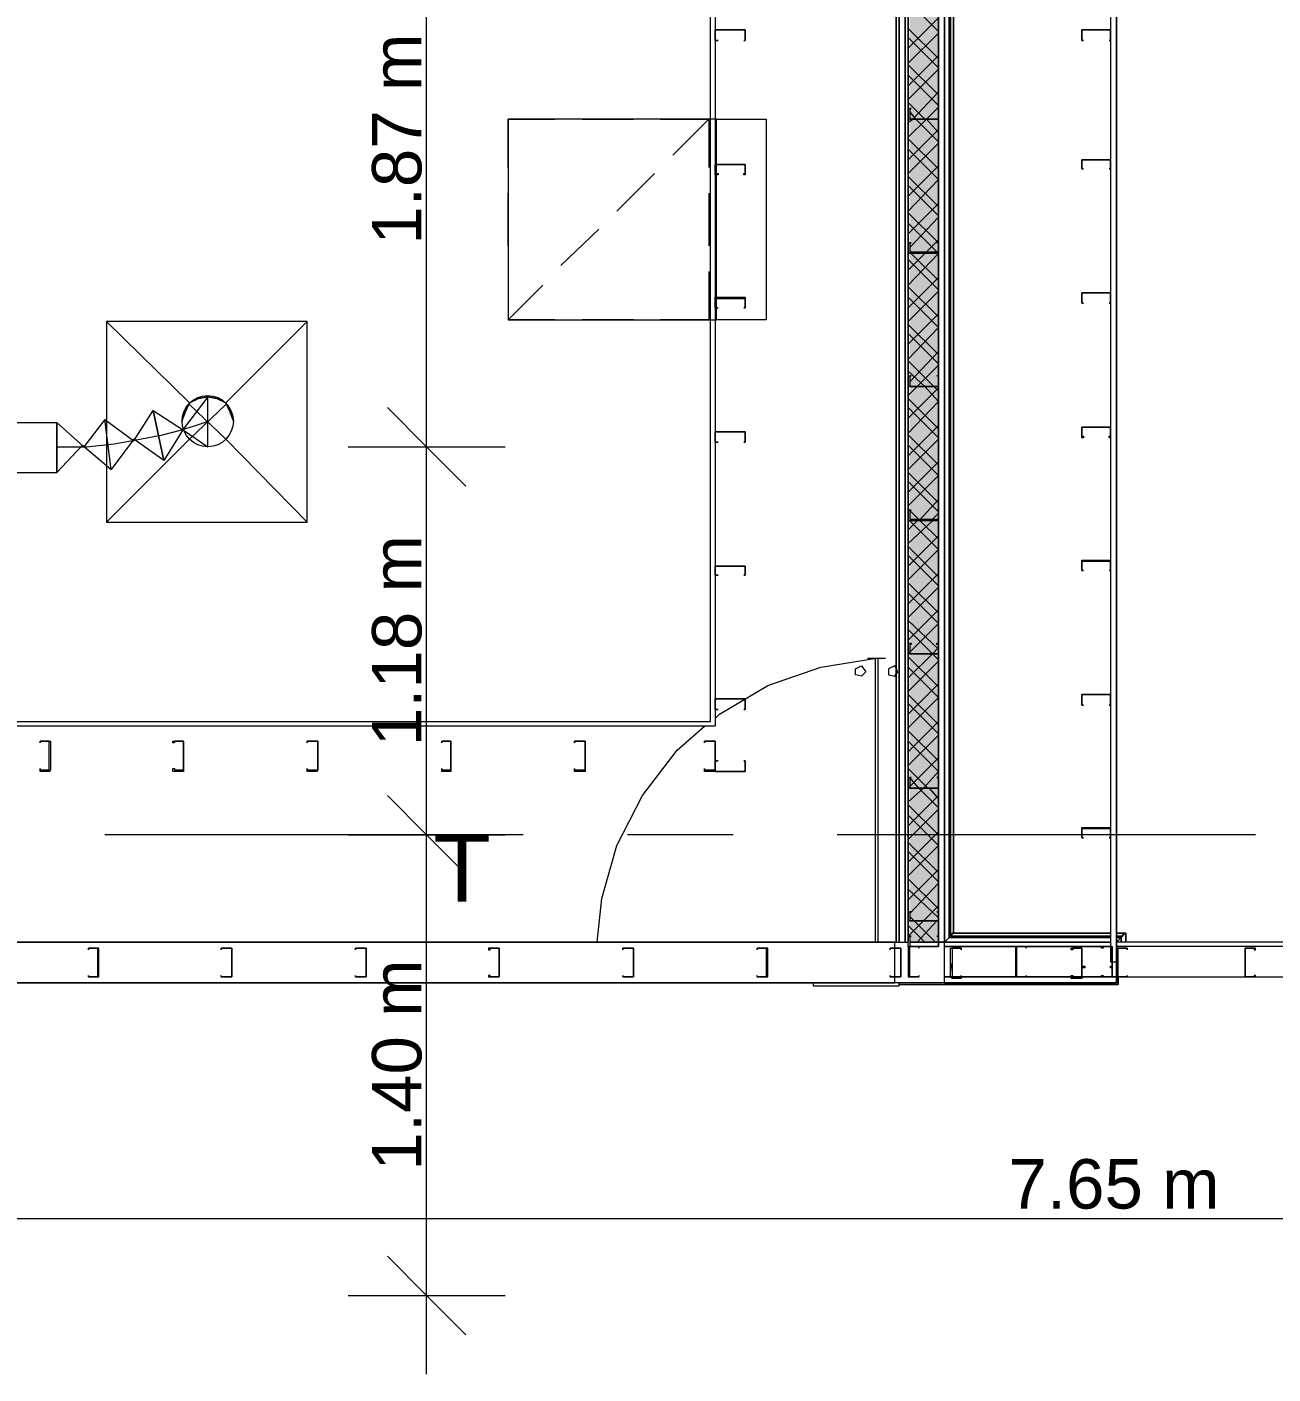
# Model space of a CAD drawing. Header units: metres. Extents: x -2 to 207, y -8 to 52.
# Drawn here: x 49.73 to 53.512, y 21.536 to 25.623 of the extents above; entities that cross this region are included whole.
import ezdxf

# ---------------------------------------------------------------- set-up
doc = ezdxf.new("R2010")
doc.units = ezdxf.units.M
doc.layers.add('HVAC - Ductos', color=5, linetype='Continuous', lineweight=0)
doc.layers.add('PDF_Text', color=7, linetype='Continuous', lineweight=0)
doc.layers.add('PDF_Geometry', color=7, linetype='Continuous', lineweight=0, true_color=0xaaaaaa)
doc.layers.add('PDF_Solid Fills', color=7, linetype='Continuous', lineweight=0, true_color=0xffffff)
doc.styles.add('PDF Helvetica', font='')
doc.styles.get('PDF Helvetica').set_extended_font_data('Helvetica')

msp = doc.modelspace()

# ---------------------------------------------------------------- hatches: boundary and pattern name
at = {"layer": 'PDF_Solid Fills', "lineweight": 0, "transparency": 33554559}
h = msp.add_hatch(color=256, dxfattribs=at)
h.paths.add_polyline_path([(52.4094, 31.8401), (52.4965, 31.8401), (52.4965, 32.7885), (52.4094, 32.7885)])
h.paths.add_polyline_path([(52.4965, 24.1245), (52.4094, 24.1245), (52.4094, 22.8462), (52.4965, 22.8462)])
h.paths.add_polyline_path([(52.4094, 24.129), (52.4965, 24.129), (52.4965, 29.8058), (52.4094, 29.8058)])
h.paths.add_polyline_path([(52.4094, 29.8104), (52.4965, 29.8104), (52.4965, 31.8355), (52.4094, 31.8355)])
h = msp.add_hatch(color=256, dxfattribs=at)
h.paths.add_polyline_path([(52.4094, 31.8401), (52.4965, 31.8401), (52.4965, 32.7701), (52.4094, 32.7701)])
h.paths.add_polyline_path([(52.4094, 26.9697), (52.4965, 26.9697), (52.4965, 29.8058), (52.4094, 29.8058)])
h.paths.add_polyline_path([(52.4094, 24.94), (52.4965, 24.94), (52.4965, 26.9652), (52.4094, 26.9652)])
h.paths.add_polyline_path([(52.4965, 24.9354), (52.4094, 24.9354), (52.4094, 22.8462), (52.4965, 22.8462)])
h.paths.add_polyline_path([(52.4094, 29.8104), (52.4965, 29.8104), (52.4965, 31.8355), (52.4094, 31.8355)])
h = msp.add_hatch(color=256, dxfattribs=at)
h.paths.add_polyline_path([(52.5331, 22.7408), (52.5377, 22.7821), (52.5331, 22.7821)])
h.paths.add_polyline_path([(52.5377, 22.7408), (52.5649, 22.7362), (52.5652, 22.7362), (52.5652, 22.7408)])
h = msp.add_hatch(color=256, dxfattribs=at)
h.paths.add_polyline_path([(52.5331, 22.7408), (52.5377, 22.7821), (52.5331, 22.7821)])
h.paths.add_polyline_path([(52.5377, 22.7408), (52.5649, 22.7362), (52.5652, 22.7362), (52.5652, 22.7408)])

# ---------------------------------------------------------------- linework, layer by layer
at = {"layer": 'HVAC - Ductos', "lineweight": 0}
for points in [[(50.9433, 21.5358), (50.9433, 23.1715), (50.9433, 24.349), (50.9433, 26.2137), (50.9433, 29.4209), (50.9433, 31.249), (50.9433, 32.6052)], [(51.8, 25.3432), (51.1906, 25.3432), (51.1906, 24.7338), (51.8229, 24.7338), (51.8229, 25.3432), (51.1906, 25.3432), (51.1906, 24.7338), (51.8, 24.7338)], [(51.6901, 25.2332), (51.8, 25.3432), (51.8, 25.1966)], [(51.5205, 25.0637), (51.6351, 25.1783)], [(51.8, 25.1187), (51.8, 24.9583)], [(51.351, 24.8988), (51.4655, 25.0087)], [(51.8, 24.8805), (51.8, 24.7338)], [(51.1906, 24.7338), (51.296, 24.8392)], [(50.2239, 24.4819), (49.9719, 24.7292)], [(50.3339, 24.4819), (50.5813, 24.7292)], [(50.2056, 24.3994), (50.2789, 24.349), (50.2789, 24.5002), (50.2056, 24.4039), (50.146, 24.3077), (50.114, 24.4589), (50.2056, 24.3994), (50.2056, 24.4039)], [(50.0544, 24.3673), (50.114, 24.4589), (50.146, 24.3077), (50.0544, 24.3719), (49.9857, 24.2802), (49.9673, 24.4315), (50.0544, 24.3673), (50.0544, 24.3719)], [(50.3339, 24.3719), (50.2239, 24.4773)], [(50.2239, 24.3719), (50.3339, 24.4773)], [(50.8241, 24.4681), (50.9433, 24.349), (51.0624, 24.2298)], [(48.7441, 24.4223), (49.8207, 24.4223), (49.8207, 24.2711), (49.8986, 24.3536), (49.9857, 24.2802), (49.9673, 24.4315), (49.9032, 24.349)], [(48.7441, 24.2711), (49.8207, 24.2711), (49.8207, 24.4223), (49.9032, 24.349), (49.8986, 24.3536)], [(49.8207, 24.349), (49.9123, 24.349), (49.9948, 24.3581), (50.0727, 24.3719), (50.1414, 24.3856), (50.1964, 24.3994), (50.2422, 24.4131), (50.2697, 24.4223), (50.2789, 24.4269)], [(49.9719, 24.1199), (50.2239, 24.3719)], [(50.5813, 24.1199), (50.3339, 24.3719)], [(50.705, 24.349), (50.9433, 24.349), (51.1815, 24.349)], [(50.8241, 23.2906), (50.9433, 23.1715), (51.0624, 23.0524)], [(50.705, 23.1715), (50.9433, 23.1715), (51.1815, 23.1715)], [(40.3549, 22.0077), (46.5861, 22.0077), (49.2022, 22.0077), (57.0827, 22.0077)], [(50.8241, 21.8932), (50.9433, 21.7741), (51.0624, 21.6549)], [(50.705, 21.7741), (50.9433, 21.7741), (51.1815, 21.7741)]]:
    msp.add_lwpolyline(points, dxfattribs=at)
for points in [[(51.8229, 25.3432), (51.9741, 25.3432), (51.9741, 24.7338), (51.8229, 24.7338)], [(50.5813, 24.7292), (49.9719, 24.7292), (49.9719, 24.1199), (50.5813, 24.1199)], [(50.201, 24.4269), (50.2102, 24.4543), (50.2239, 24.4819), (50.2514, 24.4956), (50.2789, 24.5002), (50.3064, 24.4956), (50.3339, 24.4819), (50.3476, 24.4543), (50.3568, 24.4269), (50.3476, 24.4543), (50.3339, 24.4819), (50.3064, 24.4956), (50.2789, 24.5002), (50.2514, 24.4956), (50.2239, 24.4819), (50.2102, 24.4543)], [(49.8207, 24.2711), (49.8207, 24.2757), (49.8207, 24.2802), (49.8207, 24.294), (49.8207, 24.3077), (49.8207, 24.3261), (49.8207, 24.349), (49.8207, 24.3673), (49.8207, 24.3856), (49.8207, 24.3994), (49.8207, 24.4131), (49.8207, 24.4223), (49.8207, 24.4131), (49.8207, 24.3994), (49.8207, 24.3856), (49.8207, 24.3673), (49.8207, 24.349), (49.8207, 24.3261), (49.8207, 24.3077), (49.8207, 24.294), (49.8207, 24.2802), (49.8207, 24.2757)], [(49.8207, 24.4223), (49.8207, 24.4177), (49.8207, 24.3994), (49.8207, 24.3765), (49.8207, 24.349), (49.8207, 24.3169), (49.8207, 24.294), (49.8207, 24.2757), (49.8207, 24.2711), (49.8207, 24.2757), (49.8207, 24.294), (49.8207, 24.3169), (49.8207, 24.349), (49.8207, 24.3765), (49.8207, 24.3994), (49.8207, 24.4177)], [(49.8207, 24.2711), (49.8207, 24.2757), (49.8207, 24.294), (49.8207, 24.3169), (49.8207, 24.349), (49.8207, 24.3765), (49.8207, 24.3994), (49.8207, 24.4177), (49.8207, 24.4223), (49.8207, 24.4177), (49.8207, 24.3994), (49.8207, 24.3765), (49.8207, 24.349), (49.8207, 24.3169), (49.8207, 24.294), (49.8207, 24.2757)]]:
    msp.add_lwpolyline(points, close=True, dxfattribs=at)
msp.add_circle((50.2791, 24.4267), 0.0777, dxfattribs=at)
at = {"layer": 'PDF_Geometry', "lineweight": 0}
for points in [[(54.4986, 32.8939), (53.0188, 32.8939), (53.0188, 32.8022), (53.0188, 32.7885), (53.0188, 22.8325), (53.0188, 22.7866), (53.0233, 22.7866), (53.0371, 22.7866), (53.0371, 32.7885), (54.4986, 32.7885), (54.4986, 22.8645), (54.604, 22.8645), (54.604, 32.8939), (54.5124, 32.8939)], [(52.3773, 32.7885), (52.3773, 22.8462), (52.3956, 22.8462), (52.3956, 32.7885)], [(52.4048, 32.7885), (52.3956, 32.7885), (52.3956, 22.8462), (52.4048, 22.8462)], [(52.5148, 32.7885), (52.4965, 32.7885), (52.4965, 22.8462), (52.5148, 22.8462)], [(52.3682, 27.7669), (52.3682, 22.8462)], [(52.3682, 27.7669), (52.3682, 22.8462)], [(52.3773, 27.7669), (52.3773, 22.8462)], [(52.3773, 27.7669), (52.3773, 22.8462)], [(51.8184, 25.6089), (51.8184, 25.6135), (51.8229, 25.6135), (51.9054, 25.6135), (51.91, 25.6135), (51.91, 25.6089), (51.91, 25.5815), (51.9054, 25.5815), (51.91, 25.5815), (51.91, 25.6089), (51.91, 25.6135), (51.9054, 25.6135), (51.8229, 25.6135), (51.8184, 25.6135), (51.8184, 25.6089), (51.8184, 25.5815)], [(51.8184, 25.6089), (51.8184, 25.6135), (51.8229, 25.6135), (51.9054, 25.6135), (51.91, 25.6135), (51.91, 25.6089), (51.91, 25.5815), (51.9054, 25.5815), (51.91, 25.5815), (51.91, 25.6089), (51.91, 25.6135), (51.9054, 25.6135), (51.8229, 25.6135), (51.8184, 25.6135), (51.8184, 25.6089), (51.8184, 25.5815)], [(52.9317, 25.6089), (52.9317, 25.6135), (53.0188, 25.6135), (53.0188, 25.6089), (53.0188, 25.5815), (53.0142, 25.5815), (53.0188, 25.5815), (53.0188, 25.6089), (53.0188, 25.6135), (52.9317, 25.6135), (52.9317, 25.6089), (52.9317, 25.5815)], [(51.8275, 25.5815), (51.8184, 25.5815)], [(51.8275, 25.5815), (51.8184, 25.5815)], [(52.9363, 25.5815), (52.9317, 25.5815)], [(52.4965, 25.3432), (52.4094, 25.3432), (52.4048, 25.3432), (52.4048, 25.3753), (52.414, 25.3753), (52.4094, 25.3753), (52.4094, 25.3432), (52.4965, 25.3432), (52.4965, 25.3753)], [(52.4965, 25.3432), (52.4094, 25.3432), (52.4048, 25.3432), (52.4048, 25.3753), (52.414, 25.3753), (52.4094, 25.3753), (52.4094, 25.3432), (52.4965, 25.3432), (52.4965, 25.3753)], [(52.4919, 25.3753), (52.4965, 25.3753)], [(52.4919, 25.3753), (52.4965, 25.3753)], [(52.9317, 25.2195), (53.0188, 25.2195), (53.0188, 25.192), (53.0142, 25.192), (53.0188, 25.192), (53.0188, 25.2195), (52.9317, 25.2195), (52.9317, 25.192)], [(51.8184, 25.2058), (51.8229, 25.2058), (51.9054, 25.2058), (51.91, 25.2058), (51.91, 25.1737), (51.9054, 25.1737), (51.9054, 25.1783), (51.91, 25.1783), (51.91, 25.2058), (51.9054, 25.2058), (51.8229, 25.2058), (51.8184, 25.2058), (51.8184, 25.1783), (51.8275, 25.1783), (51.8275, 25.1737), (51.8184, 25.1737)], [(51.8184, 25.2058), (51.8229, 25.2058), (51.9054, 25.2058), (51.91, 25.2058), (51.91, 25.1737), (51.9054, 25.1737), (51.9054, 25.1783), (51.91, 25.1783), (51.91, 25.2058), (51.9054, 25.2058), (51.8229, 25.2058), (51.8184, 25.2058), (51.8184, 25.1783), (51.8275, 25.1783), (51.8275, 25.1737), (51.8184, 25.1737)], [(52.9363, 25.192), (52.9317, 25.192)], [(52.4965, 24.94), (52.4965, 24.9354), (52.4094, 24.9354), (52.4048, 24.94), (52.4048, 24.9675), (52.414, 24.9675), (52.4094, 24.9675), (52.4094, 24.94), (52.4965, 24.94), (52.4965, 24.9675)], [(52.4965, 24.94), (52.4965, 24.9354), (52.4094, 24.9354), (52.4048, 24.94), (52.4048, 24.9675), (52.414, 24.9675), (52.4094, 24.9675), (52.4094, 24.94), (52.4965, 24.94), (52.4965, 24.9675)], [(52.4919, 24.9675), (52.4965, 24.9675)], [(52.4919, 24.9675), (52.4965, 24.9675)], [(52.9317, 24.8117), (52.9317, 24.8163), (53.0188, 24.8163), (53.0188, 24.8117), (53.0188, 24.7842), (53.0142, 24.7842), (53.0188, 24.7842), (53.0188, 24.8117), (53.0188, 24.8163), (52.9317, 24.8163), (52.9317, 24.8117), (52.9317, 24.7842)], [(51.8184, 24.798), (51.8184, 24.8026), (51.8229, 24.8026), (51.9054, 24.8026), (51.91, 24.8026), (51.91, 24.798), (51.91, 24.7705), (51.9054, 24.7705), (51.91, 24.7705), (51.91, 24.798), (51.9054, 24.798), (51.8229, 24.798), (51.8184, 24.798), (51.8184, 24.7705)], [(51.8184, 24.798), (51.8184, 24.8026), (51.8229, 24.8026), (51.9054, 24.8026), (51.91, 24.8026), (51.91, 24.798), (51.91, 24.7705), (51.9054, 24.7705), (51.91, 24.7705), (51.91, 24.798), (51.9054, 24.798), (51.8229, 24.798), (51.8184, 24.798), (51.8184, 24.7705)], [(51.8275, 24.7705), (51.8184, 24.7705)], [(51.8275, 24.7705), (51.8184, 24.7705)], [(52.9363, 24.7842), (52.9317, 24.7842)], [(52.4965, 24.5323), (52.4094, 24.5323), (52.4048, 24.5323), (52.4048, 24.5643), (52.414, 24.5643), (52.4094, 24.5643), (52.4094, 24.5323), (52.4965, 24.5323), (52.4965, 24.5643)], [(52.4965, 24.5323), (52.4094, 24.5323), (52.4048, 24.5323), (52.4048, 24.5643), (52.414, 24.5643), (52.4094, 24.5643), (52.4094, 24.5323), (52.4965, 24.5323), (52.4965, 24.5643)], [(52.4919, 24.5643), (52.4965, 24.5643)], [(52.4919, 24.5643), (52.4965, 24.5643)], [(52.9317, 24.4085), (53.0188, 24.4085), (53.0188, 24.3765), (53.0142, 24.3765), (53.0142, 24.3811), (53.0188, 24.3811), (53.0188, 24.4085), (52.9317, 24.4085), (52.9317, 24.3811), (52.9363, 24.3811), (52.9363, 24.3765), (52.9317, 24.3765)], [(51.8184, 24.3948), (51.8229, 24.3948), (51.9054, 24.3948), (51.91, 24.3948), (51.91, 24.3627), (51.9054, 24.3627), (51.91, 24.3627), (51.91, 24.3948), (51.9054, 24.3948), (51.8229, 24.3948), (51.8184, 24.3948), (51.8184, 24.3627)], [(51.8184, 24.3948), (51.8229, 24.3948), (51.9054, 24.3948), (51.91, 24.3948), (51.91, 24.3627), (51.9054, 24.3627), (51.91, 24.3627), (51.91, 24.3948), (51.9054, 24.3948), (51.8229, 24.3948), (51.8184, 24.3948), (51.8184, 24.3627)], [(51.8275, 24.3627), (51.8184, 24.3627)], [(51.8275, 24.3627), (51.8184, 24.3627)], [(52.4965, 24.129), (52.4965, 24.1245), (52.4094, 24.1245), (52.4048, 24.1245), (52.4048, 24.129), (52.4048, 24.1566), (52.414, 24.1566), (52.4094, 24.1566), (52.4094, 24.129), (52.4965, 24.129), (52.4965, 24.1566)], [(52.4965, 24.129), (52.4965, 24.1245), (52.4094, 24.1245), (52.4048, 24.1245), (52.4048, 24.129), (52.4048, 24.1566), (52.414, 24.1566), (52.4094, 24.1566), (52.4094, 24.129), (52.4965, 24.129), (52.4965, 24.1566)], [(52.4919, 24.1566), (52.4965, 24.1566)], [(52.4919, 24.1566), (52.4965, 24.1566)], [(52.9317, 24.0008), (52.9317, 24.0053), (53.0188, 24.0053), (53.0188, 24.0008), (53.0188, 23.9733), (53.0142, 23.9733), (53.0188, 23.9733), (53.0188, 24.0008), (52.9317, 24.0008), (52.9317, 23.9733)], [(51.8184, 23.987), (51.8229, 23.987), (51.9054, 23.987), (51.91, 23.987), (51.91, 23.9595), (51.9054, 23.9595), (51.91, 23.9595), (51.91, 23.987), (51.9054, 23.987), (51.8229, 23.987), (51.8184, 23.987), (51.8184, 23.9595)], [(51.8184, 23.987), (51.8229, 23.987), (51.9054, 23.987), (51.91, 23.987), (51.91, 23.9595), (51.9054, 23.9595), (51.91, 23.9595), (51.91, 23.987), (51.9054, 23.987), (51.8229, 23.987), (51.8184, 23.987), (51.8184, 23.9595)], [(51.8275, 23.9595), (51.8184, 23.9595)], [(51.8275, 23.9595), (51.8184, 23.9595)], [(52.9363, 23.9733), (52.9317, 23.9733)], [(52.4965, 23.7213), (52.4094, 23.7213), (52.4048, 23.7213), (52.4048, 23.7534), (52.414, 23.7534), (52.414, 23.7488), (52.4094, 23.7488), (52.4094, 23.7213), (52.4965, 23.7213), (52.4965, 23.7488), (52.4919, 23.7488), (52.4919, 23.7534), (52.4965, 23.7534)], [(52.4965, 23.7213), (52.4094, 23.7213), (52.4048, 23.7213), (52.4048, 23.7534), (52.414, 23.7534), (52.414, 23.7488), (52.4094, 23.7488), (52.4094, 23.7213), (52.4965, 23.7213), (52.4965, 23.7488), (52.4919, 23.7488), (52.4919, 23.7534), (52.4965, 23.7534)], [(52.2765, 23.6663), (52.2628, 23.6526), (52.2444, 23.6572), (52.2444, 23.6755), (52.2628, 23.6846)], [(52.3728, 23.6663), (52.3636, 23.6846), (52.3452, 23.6755), (52.3452, 23.6572), (52.3636, 23.6526)], [(51.8184, 23.5792), (51.8184, 23.5838), (51.8229, 23.5838), (51.9054, 23.5838), (51.91, 23.5838), (51.91, 23.5792), (51.91, 23.5518), (51.9054, 23.5518), (51.91, 23.5518), (51.91, 23.5792), (51.91, 23.5838), (51.9054, 23.5838), (51.8229, 23.5838), (51.8184, 23.5838), (51.8184, 23.5792), (51.8184, 23.5518)], [(51.8184, 23.5792), (51.8184, 23.5838), (51.8229, 23.5838), (51.9054, 23.5838), (51.91, 23.5838), (51.91, 23.5792), (51.91, 23.5518), (51.9054, 23.5518), (51.91, 23.5518), (51.91, 23.5792), (51.91, 23.5838), (51.9054, 23.5838), (51.8229, 23.5838), (51.8184, 23.5838), (51.8184, 23.5792), (51.8184, 23.5518)], [(52.9317, 23.5976), (53.0188, 23.5976), (53.0188, 23.5655), (53.0142, 23.5655), (53.0188, 23.5655), (53.0188, 23.5976), (52.9317, 23.5976), (52.9317, 23.5655)], [(51.8275, 23.5518), (51.8184, 23.5518)], [(51.8275, 23.5518), (51.8184, 23.5518)], [(52.9363, 23.5655), (52.9317, 23.5655)], [(49.7703, 23.451), (49.7703, 23.4555)], [(49.7978, 23.4555), (49.8024, 23.4555), (49.8024, 23.3685), (49.7978, 23.3639), (49.7703, 23.3639), (49.7703, 23.3731), (49.7703, 23.3685), (49.7978, 23.3685), (49.7978, 23.4555), (49.7703, 23.4555)], [(49.7703, 23.451), (49.7703, 23.4555)], [(49.7978, 23.4555), (49.8024, 23.4555), (49.8024, 23.3685), (49.7978, 23.3639), (49.7703, 23.3639), (49.7703, 23.3731), (49.7703, 23.3685), (49.7978, 23.3685), (49.7978, 23.4555), (49.7703, 23.4555)], [(50.2056, 23.4555), (50.2056, 23.3685), (50.2056, 23.3639), (50.1735, 23.3639), (50.1735, 23.3731), (50.1781, 23.3731), (50.1781, 23.3685), (50.2056, 23.3685), (50.2056, 23.4555), (50.1781, 23.4555), (50.1781, 23.451), (50.1735, 23.451), (50.1735, 23.4555)], [(50.2056, 23.4555), (50.2056, 23.3685), (50.2056, 23.3639), (50.1735, 23.3639), (50.1735, 23.3731), (50.1781, 23.3731), (50.1781, 23.3685), (50.2056, 23.3685), (50.2056, 23.4555), (50.1781, 23.4555), (50.1781, 23.451), (50.1735, 23.451), (50.1735, 23.4555)], [(50.5813, 23.451), (50.5813, 23.4555)], [(50.6088, 23.4555), (50.6134, 23.4555), (50.6134, 23.3685), (50.6088, 23.3639), (50.5813, 23.3639), (50.5813, 23.3731), (50.5813, 23.3685), (50.6088, 23.3685), (50.6134, 23.3685), (50.6134, 23.4555), (50.6088, 23.4555), (50.5813, 23.4555)], [(50.5813, 23.451), (50.5813, 23.4555)], [(50.6088, 23.4555), (50.6134, 23.4555), (50.6134, 23.3685), (50.6088, 23.3639), (50.5813, 23.3639), (50.5813, 23.3731), (50.5813, 23.3685), (50.6088, 23.3685), (50.6134, 23.3685), (50.6134, 23.4555), (50.6088, 23.4555), (50.5813, 23.4555)], [(50.9891, 23.451), (50.9891, 23.4555)], [(51.0165, 23.4555), (51.0165, 23.3685), (51.0165, 23.3639), (50.9891, 23.3639), (50.9891, 23.3731), (50.9891, 23.3685), (51.0165, 23.3685), (51.0165, 23.4555), (50.9891, 23.4555)], [(50.9891, 23.451), (50.9891, 23.4555)], [(51.0165, 23.4555), (51.0165, 23.3685), (51.0165, 23.3639), (50.9891, 23.3639), (50.9891, 23.3731), (50.9891, 23.3685), (51.0165, 23.3685), (51.0165, 23.4555), (50.9891, 23.4555)], [(51.3923, 23.451), (51.3923, 23.4555)], [(51.4243, 23.4555), (51.4243, 23.3685), (51.4243, 23.3639), (51.3923, 23.3639), (51.3923, 23.3731), (51.3923, 23.3685), (51.4243, 23.3685), (51.4243, 23.4555), (51.3923, 23.4555)], [(51.3923, 23.451), (51.3923, 23.4555)], [(51.4243, 23.4555), (51.4243, 23.3685), (51.4243, 23.3639), (51.3923, 23.3639), (51.3923, 23.3731), (51.3923, 23.3685), (51.4243, 23.3685), (51.4243, 23.4555), (51.3923, 23.4555)], [(51.7863, 23.451), (51.7863, 23.4555)], [(51.8184, 23.4555), (51.8184, 23.3685), (51.8184, 23.3639), (51.7863, 23.3639), (51.7863, 23.3731), (51.7863, 23.3685), (51.8184, 23.3685), (51.8184, 23.4555), (51.7863, 23.4555)], [(51.91, 23.3685), (51.91, 23.3639), (51.9054, 23.3639), (51.8229, 23.3639), (51.8184, 23.3639), (51.8184, 23.3685), (51.8184, 23.396), (51.8275, 23.396), (51.8184, 23.396), (51.8184, 23.3685), (51.8184, 23.3639), (51.8229, 23.3639), (51.9054, 23.3639), (51.91, 23.3639), (51.91, 23.3685), (51.91, 23.396)], [(51.91, 23.3685), (51.91, 23.3639), (51.9054, 23.3639), (51.8229, 23.3639), (51.8184, 23.3639), (51.8184, 23.3685), (51.8184, 23.396), (51.8275, 23.396), (51.8184, 23.396), (51.8184, 23.3685), (51.8184, 23.3639), (51.8229, 23.3639), (51.9054, 23.3639), (51.91, 23.3639), (51.91, 23.3685), (51.91, 23.396)], [(51.9054, 23.396), (51.91, 23.396)], [(51.9054, 23.396), (51.91, 23.396)], [(52.4965, 23.3181), (52.4965, 23.3135), (52.4094, 23.3135), (52.4048, 23.3135), (52.4048, 23.3181), (52.4048, 23.3456), (52.414, 23.3456), (52.4094, 23.3456), (52.4094, 23.3181), (52.4094, 23.3135), (52.4965, 23.3135), (52.4965, 23.3181), (52.4965, 23.3456)], [(52.4965, 23.3181), (52.4965, 23.3135), (52.4094, 23.3135), (52.4048, 23.3135), (52.4048, 23.3181), (52.4048, 23.3456), (52.414, 23.3456), (52.4094, 23.3456), (52.4094, 23.3181), (52.4094, 23.3135), (52.4965, 23.3135), (52.4965, 23.3181), (52.4965, 23.3456)], [(52.4919, 23.3456), (52.4965, 23.3456)], [(52.4919, 23.3456), (52.4965, 23.3456)], [(52.9317, 23.1898), (52.9317, 23.1944), (53.0188, 23.1944), (53.0188, 23.1898), (53.0188, 23.1623), (53.0142, 23.1623), (53.0188, 23.1623), (53.0188, 23.1898), (52.9317, 23.1898), (52.9317, 23.1623)], [(52.9363, 23.1623), (52.9317, 23.1623)], [(52.4965, 22.9103), (52.4094, 22.9103), (52.4048, 22.9103), (52.4048, 22.9378), (52.414, 22.9378), (52.4094, 22.9378), (52.4094, 22.9103), (52.4965, 22.9103), (52.4965, 22.9378)], [(52.4965, 22.9103), (52.4094, 22.9103), (52.4048, 22.9103), (52.4048, 22.9378), (52.414, 22.9378), (52.4094, 22.9378), (52.4094, 22.9103), (52.4965, 22.9103), (52.4965, 22.9378)], [(52.4919, 22.9378), (52.4965, 22.9378)], [(52.4919, 22.9378), (52.4965, 22.9378)], [(52.4965, 22.8325), (52.4094, 22.8325), (52.4048, 22.8325), (52.4048, 22.8645), (52.414, 22.8645), (52.4094, 22.8645), (52.4094, 22.8325), (52.4965, 22.8325), (52.4965, 22.8645)], [(52.4919, 22.8645), (52.4965, 22.8645)], [(53.0371, 22.8737), (53.0646, 22.8737), (53.06, 22.8737), (53.06, 22.8691), (53.0554, 22.8691), (53.0554, 22.8645), (53.0509, 22.8645), (53.0371, 22.8645), (53.0509, 22.8645), (53.0554, 22.8645), (53.0554, 22.8691), (53.06, 22.8691), (53.06, 22.8737), (53.0646, 22.8737)], [(53.0509, 22.8645), (53.0509, 22.8462)], [(53.0646, 22.8737), (53.0646, 22.8462)], [(49.9169, 22.7408), (49.9444, 22.7408), (49.949, 22.7408), (49.949, 22.8279), (49.9444, 22.8279), (49.9169, 22.8279), (49.9169, 22.8233), (49.9169, 22.8279), (49.9444, 22.8279), (49.9444, 22.7408), (49.9169, 22.7408), (49.9169, 22.7454)], [(49.9169, 22.7408), (49.9444, 22.7408), (49.949, 22.7408), (49.949, 22.8279), (49.9444, 22.8279), (49.9169, 22.8279), (49.9169, 22.8233), (49.9169, 22.8279), (49.9444, 22.8279), (49.9444, 22.7408), (49.9169, 22.7408), (49.9169, 22.7454)], [(50.3201, 22.7408), (50.3522, 22.7408), (50.3522, 22.8279), (50.3201, 22.8279), (50.3201, 22.8233), (50.3201, 22.8279), (50.3522, 22.8279), (50.3522, 22.7408), (50.3201, 22.7408), (50.3201, 22.7454)], [(50.3201, 22.7408), (50.3522, 22.7408), (50.3522, 22.8279), (50.3201, 22.8279), (50.3201, 22.8233), (50.3201, 22.8279), (50.3522, 22.8279), (50.3522, 22.7408), (50.3201, 22.7408), (50.3201, 22.7454)], [(50.7279, 22.7408), (50.7554, 22.7408), (50.76, 22.7408), (50.76, 22.8279), (50.7554, 22.8279), (50.7279, 22.8279), (50.7279, 22.8233), (50.7279, 22.8279), (50.7554, 22.8279), (50.76, 22.8279), (50.76, 22.7408), (50.7554, 22.7408), (50.7279, 22.7408), (50.7279, 22.7454)], [(50.7279, 22.7408), (50.7554, 22.7408), (50.76, 22.7408), (50.76, 22.8279), (50.7554, 22.8279), (50.7279, 22.8279), (50.7279, 22.8233), (50.7279, 22.8279), (50.7554, 22.8279), (50.76, 22.8279), (50.76, 22.7408), (50.7554, 22.7408), (50.7279, 22.7408), (50.7279, 22.7454)], [(51.1311, 22.7408), (51.1632, 22.7408), (51.1632, 22.8279), (51.1311, 22.8279), (51.1311, 22.8233), (51.1357, 22.8233), (51.1357, 22.8279), (51.1632, 22.8279), (51.1632, 22.7408), (51.1357, 22.7408), (51.1357, 22.7454), (51.1311, 22.7454)], [(51.1311, 22.7408), (51.1632, 22.7408), (51.1632, 22.8279), (51.1311, 22.8279), (51.1311, 22.8233), (51.1357, 22.8233), (51.1357, 22.8279), (51.1632, 22.8279), (51.1632, 22.7408), (51.1357, 22.7408), (51.1357, 22.7454), (51.1311, 22.7454)], [(51.5389, 22.7408), (51.5663, 22.7408), (51.5709, 22.7408), (51.5709, 22.8279), (51.5663, 22.8279), (51.5389, 22.8279), (51.5389, 22.8233), (51.5389, 22.8279), (51.5663, 22.8279), (51.5709, 22.8279), (51.5709, 22.7408), (51.5663, 22.7408), (51.5389, 22.7408), (51.5389, 22.7454)], [(51.5389, 22.7408), (51.5663, 22.7408), (51.5709, 22.7408), (51.5709, 22.8279), (51.5663, 22.8279), (51.5389, 22.8279), (51.5389, 22.8233), (51.5389, 22.8279), (51.5663, 22.8279), (51.5709, 22.8279), (51.5709, 22.7408), (51.5663, 22.7408), (51.5389, 22.7408), (51.5389, 22.7454)], [(51.9467, 22.7408), (51.9741, 22.7408), (51.9787, 22.7408), (51.9787, 22.8279), (51.9741, 22.8279), (51.9467, 22.8279), (51.9467, 22.8233), (51.9467, 22.8279), (51.9741, 22.8279), (51.9741, 22.7408), (51.9467, 22.7408), (51.9467, 22.7454)], [(51.9467, 22.7408), (51.9741, 22.7408), (51.9787, 22.7408), (51.9787, 22.8279), (51.9741, 22.8279), (51.9467, 22.8279), (51.9467, 22.8233), (51.9467, 22.8279), (51.9741, 22.8279), (51.9741, 22.7408), (51.9467, 22.7408), (51.9467, 22.7454)], [(52.3498, 22.7408), (52.3819, 22.7408), (52.3819, 22.8279), (52.3498, 22.8279), (52.3498, 22.8233), (52.3498, 22.8279), (52.3819, 22.8279), (52.3819, 22.7408), (52.3498, 22.7408), (52.3498, 22.7454)], [(52.3498, 22.7408), (52.3819, 22.7408), (52.3819, 22.8279), (52.3498, 22.8279), (52.3498, 22.8233), (52.3498, 22.8279), (52.3819, 22.8279), (52.3819, 22.7408), (52.3498, 22.7408), (52.3498, 22.7454)], [(52.4369, 22.8325), (52.4094, 22.8325), (52.4048, 22.8325), (52.4048, 22.8279), (52.4048, 22.7408), (52.4094, 22.7408), (52.4369, 22.7408), (52.4369, 22.7454), (52.4369, 22.7408), (52.4094, 22.7408), (52.4094, 22.8279), (52.4094, 22.8325), (52.4369, 22.8325), (52.4369, 22.8279)], [(52.5377, 22.7362), (52.5331, 22.7408), (52.5331, 22.8279), (52.5377, 22.8279), (52.5652, 22.8279), (52.5652, 22.8233), (52.5652, 22.8279), (52.5377, 22.8279), (52.5377, 22.7408), (52.5652, 22.7408), (52.5652, 22.7454), (52.5652, 22.7362)], [(52.5377, 22.7362), (52.5331, 22.7408), (52.5331, 22.8279), (52.5377, 22.8279), (52.5652, 22.8279), (52.5652, 22.8233), (52.5652, 22.8279), (52.5377, 22.8279), (52.5377, 22.7408), (52.5652, 22.7408), (52.5652, 22.7454), (52.5652, 22.7362)], [(52.7622, 22.8325), (52.7347, 22.8325), (52.7301, 22.8279), (52.7301, 22.7408), (52.7347, 22.7408), (52.7622, 22.7408), (52.7622, 22.7454), (52.7622, 22.7408), (52.7347, 22.7408), (52.7347, 22.8279), (52.7347, 22.8325), (52.7622, 22.8325), (52.7622, 22.8279)], [(52.9317, 22.8279), (52.9317, 22.7408), (52.9317, 22.7362), (52.8996, 22.7362), (52.8996, 22.7454), (52.9042, 22.7454), (52.9042, 22.7408), (52.9317, 22.7408), (52.9317, 22.8279), (52.9042, 22.8279), (52.9042, 22.8233), (52.8996, 22.8233), (52.8996, 22.8279)], [(52.9317, 22.8279), (52.9317, 22.7408), (52.9317, 22.7362), (52.8996, 22.7362), (52.8996, 22.7454), (52.9042, 22.7454), (52.9042, 22.7408), (52.9317, 22.7408), (52.9317, 22.8279), (52.9042, 22.8279), (52.9042, 22.8233), (52.8996, 22.8233), (52.8996, 22.8279)], [(53.0233, 22.8325), (53.0233, 22.8279), (53.0233, 22.7408), (52.9912, 22.7408), (52.9912, 22.7454), (52.9958, 22.7454), (52.9958, 22.7408), (53.0233, 22.7408), (53.0233, 22.8279), (53.0233, 22.8325), (52.9958, 22.8325), (52.9958, 22.8279), (52.9912, 22.8279), (52.9912, 22.8325)], [(53.0692, 22.8279), (53.0417, 22.8279), (53.0371, 22.8279), (53.0371, 22.7408), (53.0417, 22.7408), (53.0692, 22.7408), (53.0692, 22.7454), (53.0692, 22.7408), (53.0417, 22.7408), (53.0417, 22.8279), (53.0692, 22.8279), (53.0692, 22.8233)], [(53.4586, 22.8279), (53.4266, 22.8279), (53.4266, 22.7408), (53.4586, 22.7408), (53.4586, 22.7454), (53.454, 22.7454), (53.454, 22.7408), (53.4266, 22.7408), (53.4266, 22.8279), (53.454, 22.8279), (53.454, 22.8233), (53.4586, 22.8233)], [(53.0233, 22.7408), (52.9363, 22.7408), (52.9317, 22.7408), (52.9317, 22.7729), (52.9408, 22.7729), (52.9408, 22.7683), (52.9317, 22.7683), (52.9317, 22.7408), (52.9363, 22.7408), (53.0233, 22.7408), (53.0233, 22.7683), (53.0188, 22.7683), (53.0188, 22.7729), (53.0233, 22.7729)], [(53.0233, 22.7408), (52.9363, 22.7408), (52.9317, 22.7408), (52.9317, 22.7729), (52.9408, 22.7729), (52.9408, 22.7683), (52.9317, 22.7683), (52.9317, 22.7408), (52.9363, 22.7408), (53.0233, 22.7408), (53.0233, 22.7683), (53.0188, 22.7683), (53.0188, 22.7729), (53.0233, 22.7729)], [(53.0417, 22.7408), (53.0417, 22.7179), (52.3773, 22.7179), (52.3773, 22.7225), (52.3773, 22.7179), (53.0417, 22.7179)]]:
    msp.add_lwpolyline(points, close=True, dxfattribs=at)
for points in [[(52.4094, 22.8462), (52.4965, 22.8462), (52.5148, 22.8462), (52.5148, 32.7885), (52.3773, 32.7885), (52.3773, 22.8462), (52.4048, 22.8462)], [(52.3956, 22.8462), (52.3956, 32.7885), (52.4965, 32.7885)], [(52.4048, 32.7885), (52.4048, 22.8462), (52.4048, 32.7701)], [(52.5148, 22.8462), (52.5148, 32.7885), (52.5148, 22.8462), (52.5148, 32.7885), (52.4965, 32.7885), (52.4048, 32.7885)], [(52.5422, 32.761), (52.5422, 22.8737), (52.5377, 22.8737), (52.5377, 22.8691), (52.5331, 22.8691), (52.5331, 22.8645), (52.5285, 22.8645), (52.5285, 32.7701), (52.5285, 22.8645), (52.5285, 32.7747), (52.5285, 22.8599), (52.5148, 22.8462), (52.4965, 22.8462), (52.4094, 22.8462), (52.4965, 22.8462), (52.4965, 32.7885)], [(52.5148, 22.8462), (52.5148, 32.7885), (52.5148, 22.8462)], [(54.4941, 32.8022), (53.0371, 32.8022), (53.0371, 32.7885), (53.0371, 22.7866)], [(52.4965, 22.8462), (52.4965, 32.7701), (52.4048, 32.7701)], [(54.549, 22.8325), (53.0371, 22.8325), (53.0371, 22.7408), (53.0233, 22.7408), (53.0371, 22.7408), (53.0371, 22.7225), (52.5148, 22.7225), (52.5148, 22.7408), (52.9363, 22.7408), (52.5148, 22.7408), (52.5148, 22.8325), (53.0188, 22.8325), (52.5148, 22.8325), (52.5148, 22.8462), (53.0188, 22.8462), (52.5148, 22.8462), (52.5285, 22.8599), (53.0188, 22.8599), (52.5285, 22.8599), (52.5148, 22.8462), (53.0188, 22.8462), (52.5148, 22.8462), (52.5285, 22.8599), (52.5285, 32.7747)], [(52.5285, 32.7747), (52.5285, 22.8645), (53.0188, 22.8645), (52.5285, 22.8645), (52.5331, 22.8645), (52.5331, 22.8691), (52.5377, 22.8691), (52.5377, 22.8737), (52.5422, 22.8737), (53.0188, 22.8737), (52.5422, 22.8737), (52.5377, 22.8737), (52.5377, 22.8691), (52.5331, 22.8691), (52.5331, 22.8645), (53.0188, 22.8645), (52.5285, 22.8645), (52.5285, 22.8599), (52.5285, 22.8645), (53.0188, 22.8645), (52.5331, 22.8645), (52.5331, 32.7701), (52.5331, 22.8645), (52.5331, 22.8691), (52.5377, 22.8691), (52.5377, 22.8737), (52.5422, 22.8737), (52.5422, 32.761)], [(52.3773, 27.7669), (52.3773, 22.8462), (52.3773, 27.7669)], [(52.3773, 27.7669), (52.3773, 22.8462), (52.3773, 27.7669)], [(49.8024, 27.1897), (50.2056, 27.1897), (50.6134, 27.1897), (51.0165, 27.1897), (51.4243, 27.1897), (51.8184, 27.1897), (51.8184, 27.1713), (51.8184, 23.5152), (51.8184, 23.5014), (49.5366, 23.5014), (49.445, 23.5014)], [(44.4876, 27.1438), (44.4876, 23.5152), (51.8046, 23.5152), (51.8046, 27.1438), (51.8046, 27.1713), (51.4243, 27.1713), (51.0165, 27.1713), (50.6134, 27.1713), (50.2056, 27.1713), (49.8024, 27.1713)], [(52.4965, 25.6089), (52.4048, 25.7006)], [(52.4048, 25.5585), (52.4965, 25.6502)], [(52.4965, 25.5265), (52.4048, 25.6181)], [(52.4965, 25.6043), (52.4048, 25.5127)], [(52.4965, 25.499), (52.4048, 25.5906)], [(52.4048, 25.4441), (52.4965, 25.5357)], [(52.4965, 25.4165), (52.4048, 25.5081)], [(52.4965, 25.4944), (52.4048, 25.4028)], [(52.4965, 25.3844), (52.4048, 25.4761)], [(52.4048, 25.334), (52.4186, 25.3432), (52.4965, 25.4257)], [(52.4552, 25.3432), (52.4048, 25.3936)], [(52.4965, 25.3798), (52.4598, 25.3432), (52.4048, 25.2882)], [(52.4965, 25.2745), (52.4277, 25.3432), (52.4094, 25.3661)], [(52.4965, 25.302), (52.4598, 25.3432)], [(52.4048, 25.2195), (52.4965, 25.3112)], [(52.4965, 25.192), (52.4048, 25.2836)], [(52.4965, 25.2699), (52.4048, 25.1783)], [(52.4048, 25.2516), (52.4965, 25.16), (52.4048, 25.0637)], [(52.4048, 25.1095), (52.4965, 25.2012)], [(52.4965, 25.0775), (52.4048, 25.1691)], [(52.4965, 25.05), (52.4048, 25.1416)], [(52.4048, 24.995), (52.4965, 25.0866)], [(52.4965, 24.9675), (52.4048, 25.0591)], [(52.4048, 25.0271), (52.4965, 24.9354), (52.4048, 24.8392)], [(52.4965, 25.0454), (52.4094, 24.9538)], [(52.4048, 24.8851), (52.4598, 24.94), (52.4965, 24.9767)], [(52.414, 24.94), (52.4094, 24.9446)], [(52.4965, 24.853), (52.414, 24.9354)], [(52.4965, 24.8255), (52.4048, 24.9171)], [(52.4048, 24.7705), (52.4965, 24.8621)], [(52.4965, 24.743), (52.4048, 24.8346)], [(52.4965, 24.8209), (52.4048, 24.7292)], [(52.4048, 24.8026), (52.4965, 24.711), (52.4048, 24.6148)], [(52.4048, 24.6605), (52.4965, 24.7522)], [(52.4965, 24.6285), (52.4048, 24.7201)], [(52.4965, 24.601), (52.4048, 24.6926)], [(52.4965, 24.5185), (52.4827, 24.5323), (52.4048, 24.6102)], [(52.4094, 24.546), (52.4965, 24.6376)], [(52.4965, 24.5964), (52.4323, 24.5323), (52.4048, 24.5047)], [(52.4048, 24.5781), (52.4552, 24.5323), (52.4965, 24.4865), (52.4048, 24.3902)], [(52.4048, 24.4361), (52.4965, 24.5277)], [(52.4965, 24.4039), (52.4048, 24.4956)], [(52.4965, 24.3765), (52.4048, 24.4681)], [(52.4048, 24.3215), (52.4965, 24.4131)], [(52.4965, 24.294), (52.4048, 24.3856)], [(52.4965, 24.3719), (52.4048, 24.2802)], [(52.4048, 24.3536), (52.4965, 24.2619), (52.4048, 24.1703)], [(52.4048, 24.2115), (52.4965, 24.3032)], [(52.4965, 24.1794), (52.4048, 24.2711)], [(52.4965, 24.152), (52.4048, 24.2436)], [(52.4965, 24.0695), (52.4414, 24.1245), (52.4048, 24.1612)], [(52.4369, 24.1245), (52.4965, 24.1886)], [(52.4094, 24.1245), (52.4965, 24.0374), (52.4048, 23.9458)], [(52.4781, 24.1245), (52.4048, 24.0558)], [(52.4048, 24.097), (52.4323, 24.1245)], [(52.4965, 24.1474), (52.4781, 24.129)], [(52.4048, 23.987), (52.4965, 24.0787)], [(52.4965, 23.9549), (52.4048, 24.0466)], [(52.4965, 23.9275), (52.4048, 24.0191)], [(52.4048, 23.8725), (52.4965, 23.9641)], [(52.4965, 23.845), (52.4048, 23.9366)], [(52.4965, 23.9229), (52.4048, 23.8313)], [(52.4048, 23.9045), (52.4965, 23.8129), (52.4048, 23.7213)], [(52.4048, 23.7625), (52.4965, 23.8541)], [(52.4965, 23.735), (52.4048, 23.8221)], [(52.4965, 23.703), (52.4781, 23.7213), (52.4048, 23.7946)], [(51.8184, 23.5243), (51.8321, 23.538), (51.9787, 23.6251), (52.1391, 23.68), (52.3086, 23.7076)], [(52.2811, 23.7076), (52.3361, 23.7076)], [(52.304, 23.7076), (52.304, 22.8462)], [(52.3132, 22.8462), (52.3132, 23.7076)], [(52.4048, 23.648), (52.4781, 23.7213), (52.4965, 23.7396)], [(52.4965, 23.6205), (52.4048, 23.7121)], [(52.4965, 23.6984), (52.4048, 23.6068)], [(52.4048, 23.68), (52.4965, 23.5884), (52.4048, 23.4968)], [(52.4048, 23.538), (52.4965, 23.6296)], [(52.4965, 23.506), (52.4048, 23.5976)], [(52.4965, 23.4785), (52.4048, 23.5701)], [(51.461, 22.8462), (51.4747, 22.979), (51.5205, 23.1394), (51.5984, 23.2906), (51.7038, 23.4281), (51.7863, 23.5014)], [(52.4048, 23.4235), (52.4965, 23.5152)], [(52.4965, 23.396), (52.4048, 23.4876)], [(52.4965, 23.4739), (52.4048, 23.3823)], [(52.4048, 23.4555), (52.4965, 23.3639), (52.4506, 23.3135), (52.4048, 23.2723)], [(52.4048, 23.3135), (52.4965, 23.4051)], [(52.4644, 23.3135), (52.4048, 23.3731)], [(52.4965, 23.2539), (52.4369, 23.3135), (52.4094, 23.3456)], [(52.4965, 23.2815), (52.469, 23.3135)], [(52.4048, 23.199), (52.4965, 23.2906)], [(52.4965, 23.1715), (52.4048, 23.2631)], [(52.4965, 23.2494), (52.4048, 23.1577)], [(52.4048, 23.2311), (52.4965, 23.1394), (52.4048, 23.0478)], [(52.4048, 23.089), (52.4965, 23.1806)], [(51.2364, 23.1715), (49.9673, 23.1715)], [(51.8733, 23.1715), (51.5526, 23.1715)], [(53.4586, 23.1715), (52.1895, 23.1715)], [(52.4965, 23.057), (52.4048, 23.1486)], [(52.4965, 23.0294), (52.4048, 23.1211)], [(52.4048, 22.9745), (52.4965, 23.0661)], [(52.4965, 22.947), (52.4048, 23.0386)], [(52.4965, 23.0248), (52.4094, 22.9332)], [(52.4965, 22.9195), (52.4048, 23.0066)], [(52.4048, 22.8645), (52.4506, 22.9103), (52.4965, 22.9562)], [(52.4552, 22.8462), (52.4048, 22.8966)], [(52.4873, 22.8462), (52.4231, 22.9103), (52.4094, 22.9241)], [(52.4919, 22.9103), (52.4323, 22.8462)], [(44.5701, 22.7225), (43.9104, 22.7225), (52.3636, 22.7225), (52.3636, 22.7408), (52.3636, 22.8279), (52.3636, 22.8462), (43.9104, 22.8462), (44.5701, 22.8462)], [(53.0371, 22.8325), (53.0371, 22.8462), (53.0371, 22.7225), (52.5148, 22.7225), (53.0371, 22.7225), (53.0371, 22.7821), (53.0371, 22.7225), (52.5148, 22.7225), (44.5701, 22.7225), (44.5701, 22.8462), (52.4048, 22.8462)], [(53.0188, 22.8462), (52.5148, 22.8462), (53.0188, 22.8462)], [(53.0371, 22.8645), (53.0509, 22.8645)], [(53.0509, 22.8645), (53.0371, 22.8645)], [(53.0509, 22.8645), (53.0371, 22.8645)], [(53.0509, 22.8645), (53.0371, 22.8645)], [(53.0371, 22.8599), (53.0509, 22.8599)], [(53.0371, 22.8462), (53.0509, 22.8599)], [(53.0371, 22.8599), (53.0509, 22.8599), (53.0509, 22.8462)], [(53.0371, 22.8462), (53.0509, 22.8599)], [(54.5308, 22.7408), (54.549, 22.7408), (54.549, 22.8462), (53.0371, 22.8462), (53.0371, 22.7408), (54.4986, 22.7408)], [(53.0371, 22.7821), (53.0371, 22.8462)], [(53.0371, 22.8462), (53.0371, 22.7821)], [(53.0509, 22.8645), (53.0509, 22.8462)], [(53.0509, 22.8462), (53.0509, 22.8645)], [(53.0509, 22.8645), (53.0509, 22.8462)], [(53.0509, 22.8462), (53.0509, 22.8645)], [(53.0509, 22.8462), (53.0509, 22.8645)], [(53.0509, 22.8462), (53.0509, 22.8645)], [(53.0509, 22.8599), (53.0509, 22.8462)], [(52.1161, 22.7225), (52.1161, 22.7133), (52.3773, 22.7133), (52.3773, 22.7179)], [(52.5148, 22.7225), (53.0371, 22.7225), (52.5148, 22.7225)]]:
    msp.add_lwpolyline(points, dxfattribs=at)
at = {"layer": 'PDF_Geometry', "color": 8, "lineweight": 0, "true_color": 0x808080}
for points in [[(51.1906, 25.1966), (51.1906, 25.3432), (51.3327, 25.3432)], [(51.4152, 25.3432), (51.5709, 25.3432)], [(51.6534, 25.3432), (51.8, 25.3432)], [(51.6901, 25.2332), (51.8, 25.3432), (51.8, 25.1966)], [(51.5205, 25.0637), (51.6351, 25.1783)], [(51.1906, 24.9583), (51.1906, 25.1187)], [(51.8, 25.1187), (51.8, 24.9583)], [(51.351, 24.8988), (51.4655, 25.0087)], [(51.1906, 24.8805), (51.1906, 24.7338), (51.296, 24.8392)], [(51.8, 24.8805), (51.8, 24.7338), (51.6534, 24.7338)], [(51.3327, 24.7338), (51.1906, 24.7338)], [(51.5709, 24.7338), (51.4152, 24.7338)]]:
    msp.add_lwpolyline(points, dxfattribs=at)
at = {"layer": 'PDF_Geometry', "color": 254, "lineweight": 0, "true_color": 0xd2d2d2}
for points in [[(51.8184, 25.1966), (51.8184, 25.192)], [(52.446, 24.94), (52.446, 24.9354)], [(50.5813, 23.4555), (50.5813, 23.451), (50.5813, 23.4555), (50.5859, 23.4555)], [(51.4243, 23.4143), (51.4243, 23.4097)], [(51.91, 23.396), (51.91, 23.3914)], [(50.9982, 23.3685), (50.9982, 23.3639)], [(51.8825, 23.3639), (51.8779, 23.3639)], [(49.949, 22.8187), (49.9444, 22.8187)]]:
    msp.add_lwpolyline(points, close=True, dxfattribs=at)
for points in [[(53.0142, 24.3765), (53.0142, 24.3811)], [(53.0188, 24.3811), (53.0188, 24.3856)], [(52.4048, 22.7637), (52.4094, 22.7637)]]:
    msp.add_lwpolyline(points, dxfattribs=at)

# ---------------------------------------------------------------- texts
at = {"layer": 'PDF_Text', "lineweight": 0, "char_height": 0.15002, "attachment_point": 4, "rotation": 90, "style": 'PDF Helvetica'}
for s, insert in [('1.87 m', (50.8537, 24.9619)), ('1.18 m', (50.8537, 23.4407)), ('1.40 m', (50.8537, 22.1532))]:
    msp.add_mtext(s, dxfattribs=dict(at, insert=insert))
at = {"layer": 'PDF_Text', "lineweight": 0, "attachment_point": 4, "style": 'PDF Helvetica'}
for s, insert, char_height in [('T', (50.9633, 23.0709), 0.2047), ('7.65 m', (52.709, 22.1117), 0.15002)]:
    msp.add_mtext(s, dxfattribs=dict(at, insert=insert, char_height=char_height))

doc.saveas('drawing.dxf')
